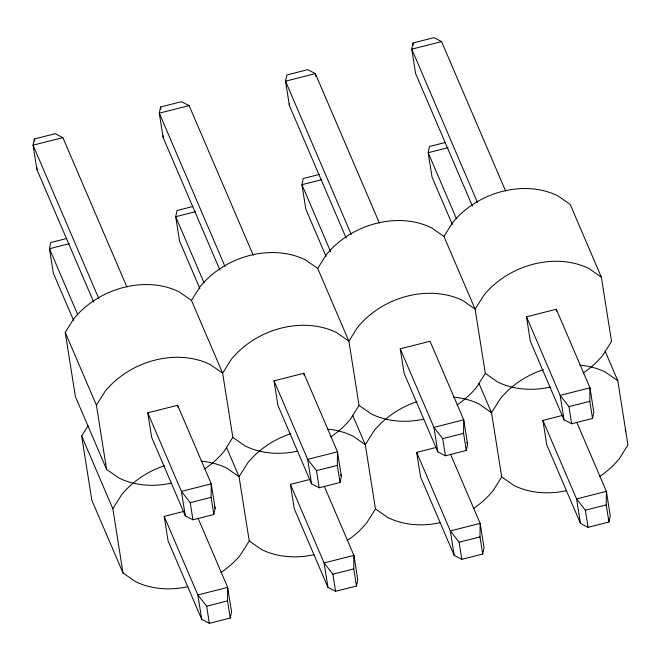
<?xml version="1.0" encoding="UTF-8"?>
<svg xmlns="http://www.w3.org/2000/svg" width="661" height="661" viewBox="0 0 661 661"><rect width="100%" height="100%" fill="white"/><g stroke="black" fill="none" stroke-linecap="round" stroke-linejoin="round"><path stroke-width="0.99" d="M93.705 302.118L36.925 169.637L36.95 167.704M219.939 270.109L163.16 137.628L163.184 135.695M213.825 514.489L211.107 497.369L211.256 483.835L177.594 405.284L147.775 412.844L151.65 437.301L185.32 515.861L192.946 519.786L213.825 514.489L215.139 508.292L211.256 483.835L181.436 491.396L147.775 412.844M184.064 511.35L164.184 516.39L168.068 540.855L201.737 619.407L209.363 623.331L230.243 618.035L227.524 600.915L227.673 587.381L198.06 518.298M346.174 238.1L289.394 105.62L289.419 103.686M340.06 482.48L337.341 465.361L337.49 451.827L303.829 373.275L274.009 380.835L277.884 405.292L311.554 483.852L319.189 487.777L340.06 482.48L341.373 476.292L337.49 451.827L307.679 459.387L274.009 380.835M310.298 479.341L290.419 484.381L294.302 508.846L327.972 587.398L335.598 591.322L356.477 586.034L353.759 568.906L353.908 555.38L324.295 486.289M466.294 450.472L463.576 433.352L463.733 419.818L430.063 341.266L400.244 348.826L404.119 373.291L437.789 451.843L445.423 455.768L466.294 450.472L467.608 444.283L463.733 419.818L433.913 427.378L400.244 348.826M436.541 447.34L416.661 452.38L420.536 476.837L454.206 555.389L461.832 559.313L482.712 554.025L479.993 536.906L480.142 523.372L450.529 454.281M592.529 418.471L589.81 401.343L589.967 387.817L556.298 309.257L526.478 316.817L530.353 341.283L564.023 419.834L571.658 423.759L592.529 418.471L593.842 412.274L589.967 387.817L560.148 395.377L526.478 316.817M562.775 415.331L542.896 420.371L546.771 444.828L580.441 523.38L588.067 527.313L608.946 522.016L606.228 504.897L606.377 491.363L576.772 422.272M126.953 287.122L62.869 137.62L55.235 133.687L34.364 138.984L33.05 145.18L36.925 169.637M253.188 255.121L189.104 105.611L181.469 101.687L160.598 106.975L159.284 113.171L163.16 137.628M230.243 618.035L231.557 611.846L227.673 587.381L197.854 594.95L164.184 516.39M505.657 191.103L441.573 41.593L433.938 37.669L413.067 42.965L411.753 49.154L415.629 73.619L472.408 206.092M356.477 586.034L357.791 579.837L353.908 555.38L324.088 562.941L290.419 484.381M482.712 554.025L484.026 547.829L480.142 523.372L450.323 530.932L416.661 452.38M608.946 522.016L610.26 515.82L606.377 491.363L576.557 498.923L542.896 420.371M171.397 483.133A77.469 61.209 -23.2 0 1 118.765 477.895L106.595 469.417L75.42 396.683L65.232 332.442L73.875 318.685A77.469 61.209 -23.2 0 1 179.305 291.947L191.475 300.433L222.65 373.168L232.829 437.408L224.186 451.166A77.469 61.209 -23.2 0 1 204.646 468.905M106.595 469.417L96.407 405.176L105.049 391.419A77.469 61.209 -23.2 0 1 210.479 364.69L222.65 373.168L231.284 359.41A77.469 61.209 -23.2 0 1 336.713 332.681L348.884 341.167L359.063 405.4L350.421 419.157A77.469 61.209 -23.2 0 1 330.88 436.896M187.815 586.679A77.469 61.209 -23.2 0 1 135.174 581.449L123.012 572.963L91.838 500.228L81.65 435.996L88.136 425.667M191.475 300.433L200.109 286.676A77.469 61.209 -23.2 0 1 305.539 259.947L317.71 268.424L348.884 341.167L357.518 327.402A77.469 61.209 -23.2 0 1 462.948 300.672L475.119 309.158L485.298 373.391L476.655 387.156A77.469 61.209 -23.2 0 1 457.115 404.887M123.012 572.963L112.824 508.73L121.467 494.965A77.469 61.209 -23.2 0 1 164.572 465.675M317.71 268.424L326.344 254.667A77.469 61.209 -23.2 0 1 431.773 227.938L443.944 236.423L475.119 309.158L483.753 295.393A77.469 61.209 -23.2 0 1 589.182 268.663L601.353 277.149L611.532 341.382L602.89 355.147A77.469 61.209 -23.2 0 1 583.349 372.878M226.508 447.439L239.059 476.721L249.247 540.954L240.604 554.719A77.469 61.209 -23.2 0 1 221.063 572.451M443.944 236.423L452.578 222.658A77.469 61.209 -23.2 0 1 558.008 195.929L570.179 204.414L601.353 277.149M352.743 415.43L365.293 444.713L375.481 508.945L366.838 522.711A77.469 61.209 -23.2 0 1 347.298 540.442M478.977 383.421L491.528 412.704L501.716 476.945L493.073 490.702A77.469 61.209 -23.2 0 1 473.532 508.441M62.869 137.62L33.05 145.18L98.753 298.475M189.104 105.611L159.284 113.171L224.988 266.466M441.573 41.593L411.753 49.154L477.457 202.448M66.687 238.497L50.781 242.529L49.468 248.726L53.343 273.183L73.619 320.502M192.921 206.496L177.016 210.529L175.702 216.717L179.577 241.182L199.853 288.493M319.156 174.487L303.25 178.52L301.937 184.708L305.812 209.173L326.088 256.485M445.39 142.479L429.485 146.511L428.171 152.708L432.046 177.165L452.331 224.476M69.347 243.686L49.468 248.726L77.858 314.966M195.582 211.677L175.702 216.717L204.092 282.958M321.816 179.668L301.937 184.708L330.731 251.899M448.051 147.667L428.171 152.708L456.561 218.94M185.32 515.861L181.436 491.396L190.236 502.657L211.107 497.369M311.554 483.852L307.679 459.387L316.47 470.649L337.341 465.361M437.789 451.843L433.913 427.378L442.705 438.648L463.576 433.352M564.023 419.834L560.148 395.377L568.939 406.639L589.81 401.343M201.737 619.407L197.854 594.95L206.653 606.211L227.524 600.915M327.972 587.398L324.088 562.941L332.888 574.202L353.759 568.906M454.206 555.389L450.323 530.932L459.122 542.194L479.993 536.906M580.441 523.38L576.557 498.923L585.357 510.185L606.228 504.897M599.767 476.432A77.469 61.209 -23.2 0 0 619.307 458.693L627.95 444.936L617.771 380.695L605.6 372.217A77.469 61.209 -23.2 0 0 579.813 365.136M485.298 373.391L497.469 381.876A77.469 61.209 -23.2 0 0 550.109 387.115M501.716 476.945L513.886 485.422A77.469 61.209 -23.2 0 0 566.518 490.66M359.063 405.4L371.234 413.885A77.469 61.209 -23.2 0 0 423.866 419.115M375.481 508.945L387.643 517.431A77.469 61.209 -23.2 0 0 440.284 522.669M232.829 437.408L245 445.894A77.469 61.209 -23.2 0 0 297.632 451.124M249.247 540.954L261.409 549.44A77.469 61.209 -23.2 0 0 314.049 554.678M605.22 351.412L617.771 380.695M625.066 429.964L625.876 431.856M379.422 223.112L315.338 73.602L307.704 69.678L286.833 74.966L285.519 81.163L289.394 105.62M466.798 442.391L467.608 444.283M351.222 234.457L285.519 81.163L315.338 73.602L315.826 76.659M340.564 474.4L341.373 476.292M214.329 506.4L215.139 508.292M65.232 332.442L96.407 405.176M81.65 435.996L112.824 508.73M556.298 309.257L556.62 311.298M568.939 406.639L571.658 423.759M585.357 510.185L588.067 527.313M413.067 42.965L413.389 44.973M442.705 438.648L445.423 455.768M459.122 542.194L461.832 559.313M303.829 373.275L304.151 375.316M316.47 470.649L319.189 487.777M332.888 574.202L335.598 591.322M160.598 106.975L160.92 108.991M177.594 405.284L177.916 407.316M190.236 502.657L192.946 519.786M206.653 606.211L209.363 623.331M34.364 138.984L34.686 141M201.109 461.155A77.469 61.209 -23.2 0 1 226.897 468.236L239.059 476.721L247.701 462.956A77.469 61.209 -23.2 0 1 290.807 433.666M543.284 369.648A77.469 61.209 -23.2 0 0 500.17 398.947L491.528 412.704L479.365 404.218A77.469 61.209 -23.2 0 0 453.578 397.137M327.344 429.146A77.469 61.209 -23.2 0 1 353.131 436.227L365.293 444.713L373.936 430.955A77.469 61.209 -23.2 0 1 417.05 401.657"/></g></svg>
